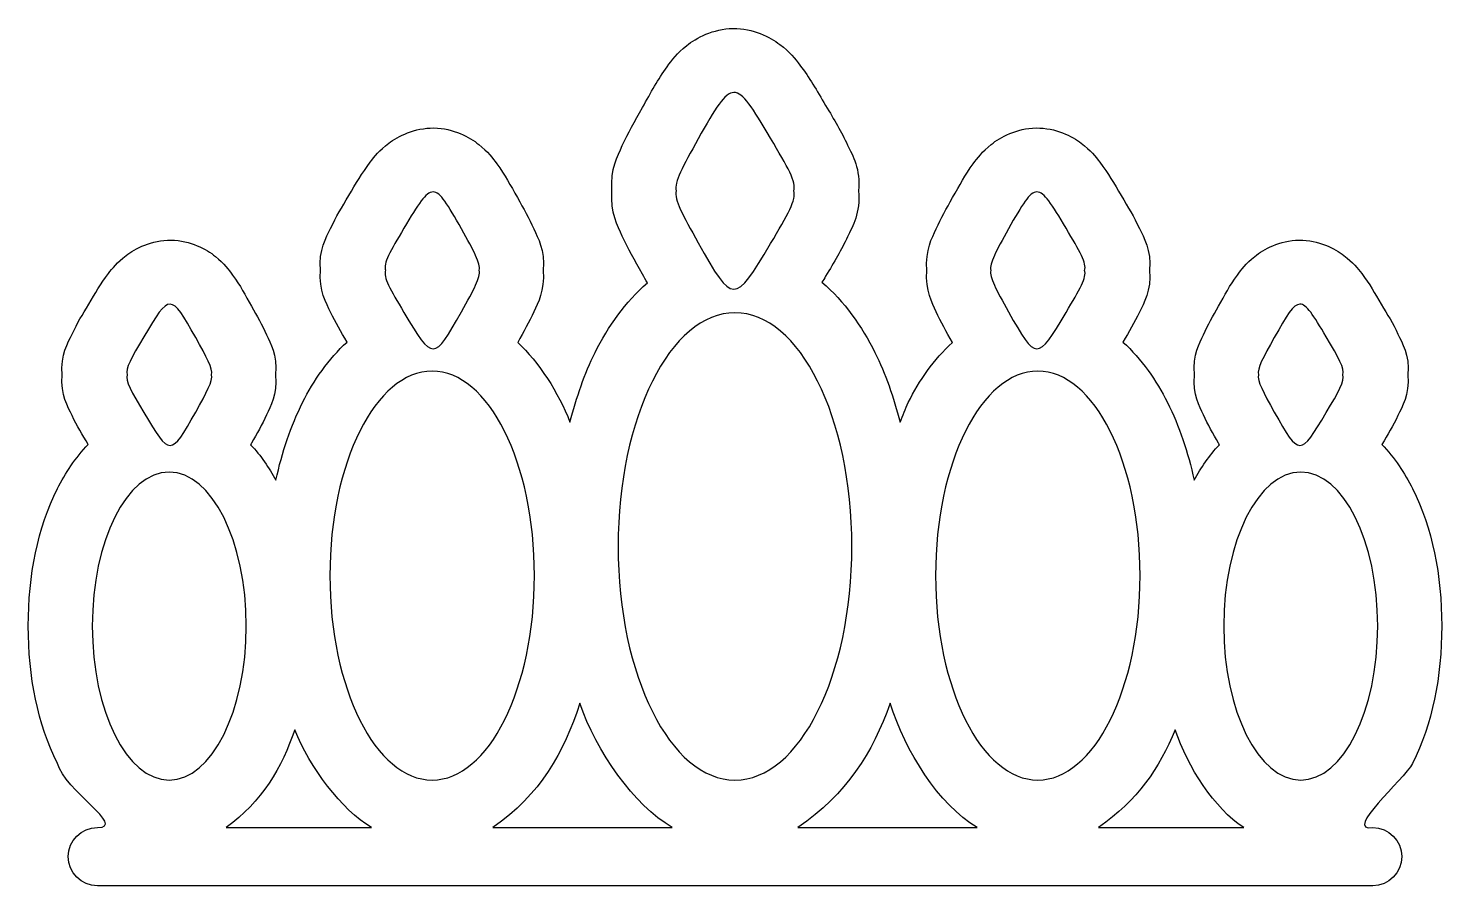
# Model space of a CAD drawing. Header units: centimetres. Extents: x -4.1 to 9, y -3.3 to 9.7.
# Drawn here: x 2.104 to 6.729, y 6.89 to 9.697 of the extents above; entities that cross this region are included whole.
import ezdxf

# ---------------------------------------------------------------- set-up
doc = ezdxf.new("R2010")
doc.units = ezdxf.units.CM
doc.header["$MEASUREMENT"] = 0
doc.layers.add('Layer 1', color=7, linetype='Continuous')

msp = doc.modelspace()

# ---------------------------------------------------------------- linework, layer by layer
at = {"layer": 'Layer 1', "color": 9}
for points, knots in [([(4.41029, 9.69639), (4.34483, 9.69558), (4.2902, 9.66583), (4.25874, 9.64054), (4.25874, 9.64054), (4.22729, 9.61526), (4.21008, 9.59241), (4.19478, 9.57125), (4.19478, 9.57125), (4.16419, 9.52894), (4.14266, 9.4888), (4.11391, 9.43754), (4.11391, 9.43754), (4.08819, 9.39169), (4.0668, 9.35431), (4.0481, 9.3131), (4.0481, 9.3131), (4.03237, 9.27844), (4.00907, 9.23742), (4.01427, 9.16479), (4.01427, 9.16479), (4.00921, 9.09228), (4.03237, 9.05106), (4.0481, 9.01648), (4.0481, 9.01648), (4.06679, 8.97541), (4.08825, 8.93823), (4.11391, 8.89251), (4.11391, 8.89251), (4.11984, 8.88194), (4.12465, 8.87354), (4.13013, 8.86378), (4.13013, 8.86378), (4.05836, 8.80178), (4.0015, 8.72071), (3.95912, 8.63599), (3.95912, 8.63599), (3.9244, 8.5666), (3.89825, 8.48883), (3.87686, 8.40774), (3.87686, 8.40774), (3.83954, 8.50568), (3.77392, 8.60476), (3.70585, 8.66866), (3.70585, 8.66866), (3.7259, 8.70438), (3.74286, 8.73455), (3.75868, 8.76946), (3.75868, 8.76946), (3.77214, 8.79917), (3.79402, 8.83583), (3.7895, 8.90433), (3.7895, 8.90433), (3.79425, 8.97324), (3.77218, 9.01034), (3.75868, 9.04012), (3.75868, 9.04012), (3.74254, 9.07573), (3.72526, 9.10611), (3.70469, 9.14278), (3.70469, 9.14278), (3.68167, 9.18381), (3.6644, 9.21659), (3.63749, 9.25378), (3.63749, 9.25378), (3.62403, 9.27237), (3.60822, 9.29285), (3.5784, 9.31681), (3.5784, 9.31681), (3.54858, 9.34077), (3.49573, 9.37002), (3.43172, 9.3708), (3.43172, 9.3708), (3.36819, 9.37158), (3.31438, 9.34399), (3.28388, 9.32075), (3.28388, 9.32075), (3.25338, 9.2975), (3.23729, 9.27689), (3.2234, 9.25865), (3.2234, 9.25865), (3.19561, 9.22215), (3.17695, 9.18991), (3.15295, 9.14951), (3.15295, 9.14951), (3.13016, 9.11113), (3.11151, 9.08044), (3.09363, 9.04199), (3.09363, 9.04199), (3.07999, 9.01266), (3.05436, 8.97174), (3.06026, 8.90481), (3.06026, 8.90481), (3.05452, 8.83801), (3.07998, 8.79685), (3.09363, 8.76763), (3.09363, 8.76763), (3.10988, 8.73283), (3.12762, 8.70367), (3.14762, 8.67007), (3.14762, 8.67007), (3.08668, 8.61427), (3.03811, 8.54444), (3.0021, 8.47241), (3.0021, 8.47241), (2.96351, 8.39523), (2.93479, 8.30961), (2.91474, 8.21774), (2.91474, 8.21774), (2.89206, 8.25834), (2.86572, 8.29875), (2.83201, 8.33407), (2.83201, 8.33407), (2.83291, 8.33568), (2.83387, 8.33707), (2.83479, 8.3387), (2.83479, 8.3387), (2.85327, 8.37164), (2.869, 8.39878), (2.88415, 8.43209), (2.88415, 8.43209), (2.89678, 8.45984), (2.91818, 8.49574), (2.91381, 8.56302), (2.91381, 8.56302), (2.91832, 8.63042), (2.89677, 8.66586), (2.88415, 8.69371), (2.88415, 8.69371), (2.869, 8.72716), (2.85336, 8.75447), (2.83479, 8.78756), (2.83479, 8.78756), (2.81409, 8.82446), (2.79851, 8.85415), (2.77315, 8.88929), (2.77315, 8.88929), (2.76047, 8.90686), (2.74584, 8.92693), (2.71661, 8.95047), (2.71661, 8.95047), (2.68738, 8.974), (2.63461, 9.00276), (2.57132, 9.00354), (2.57132, 9.00354), (2.50773, 9.00432), (2.45439, 8.97635), (2.42464, 8.95349), (2.42464, 8.95349), (2.39488, 8.93063), (2.37954, 8.91141), (2.36648, 8.89417), (2.36648, 8.89417), (2.34035, 8.85968), (2.32362, 8.83014), (2.30206, 8.79383), (2.30206, 8.79383), (2.28168, 8.75952), (2.26475, 8.73199), (2.24784, 8.69604), (2.24784, 8.69604), (2.23496, 8.66866), (2.20926, 8.62865), (2.21493, 8.56257), (2.21493, 8.56257), (2.20948, 8.49683), (2.23499, 8.45711), (2.24784, 8.42979), (2.24784, 8.42979), (2.26427, 8.39485), (2.28103, 8.36781), (2.30067, 8.33478), (2.30067, 8.33478), (2.25883, 8.29123), (2.22515, 8.24063), (2.2001, 8.19041), (2.2001, 8.19041), (2.13556, 8.06106), (2.1044, 7.90803), (2.1044, 7.74063), (2.1044, 7.74063), (2.1044, 7.57323), (2.13556, 7.4202), (2.2001, 7.29085), (2.2001, 7.29085), (2.22156, 7.20343), (2.42985, 7.08091), (2.33056, 7.08091), (2.33056, 7.08091), (2.27777, 7.08091), (2.23532, 7.03846), (2.23532, 6.98567), (2.23532, 6.98567), (2.23532, 6.93288), (2.27777, 6.89043), (2.33056, 6.89043), (2.33056, 6.89043), (2.33056, 6.89043), (6.50326, 6.89043), (6.50326, 6.89043), (6.50326, 6.89043), (6.55605, 6.89043), (6.5985, 6.93288), (6.5985, 6.98567), (6.5985, 6.98567), (6.5985, 7.03846), (6.55605, 7.08091), (6.50326, 7.08091), (6.50326, 7.08091), (6.40471, 7.06677), (6.6066, 7.23797), (6.63349, 7.29085), (6.63349, 7.29085), (6.69803, 7.4202), (6.72919, 7.57323), (6.72919, 7.74063), (6.72919, 7.74063), (6.72919, 7.90803), (6.69803, 8.06106), (6.63349, 8.19041), (6.63349, 8.19041), (6.60844, 8.24062), (6.57499, 8.29123), (6.53315, 8.33478), (6.53315, 8.33478), (6.5528, 8.36781), (6.56956, 8.39485), (6.58599, 8.42979), (6.58599, 8.42979), (6.59884, 8.45711), (6.62412, 8.49683), (6.61866, 8.56257), (6.61866, 8.56257), (6.62434, 8.62865), (6.59887, 8.66867), (6.58599, 8.69604), (6.58599, 8.69604), (6.56908, 8.73198), (6.55191, 8.75952), (6.53153, 8.79383), (6.53153, 8.79383), (6.50997, 8.83014), (6.49347, 8.85968), (6.46734, 8.89417), (6.46734, 8.89417), (6.45427, 8.91141), (6.43893, 8.93063), (6.40918, 8.95349), (6.40918, 8.95349), (6.37942, 8.97635), (6.32609, 9.00432), (6.2625, 9.00354), (6.2625, 9.00354), (6.19921, 9.00276), (6.14644, 8.97401), (6.11721, 8.95047), (6.11721, 8.95047), (6.08798, 8.92694), (6.07312, 8.90687), (6.06044, 8.88929), (6.06044, 8.88929), (6.03508, 8.85415), (6.01973, 8.82446), (5.99903, 8.78756), (5.99903, 8.78756), (5.98046, 8.75447), (5.96459, 8.72716), (5.94944, 8.69371), (5.94944, 8.69371), (5.93682, 8.66585), (5.91527, 8.63042), (5.91978, 8.56302), (5.91978, 8.56302), (5.91541, 8.49574), (5.93681, 8.45985), (5.94944, 8.43209), (5.94944, 8.43209), (5.96459, 8.39879), (5.98055, 8.37164), (5.99903, 8.3387), (5.99903, 8.3387), (5.99995, 8.33706), (6.00068, 8.33568), (6.00158, 8.33407), (6.00158, 8.33407), (5.96787, 8.29875), (5.94176, 8.25834), (5.91908, 8.21774), (5.91908, 8.21774), (5.89903, 8.30961), (5.87031, 8.39523), (5.83172, 8.47241), (5.83172, 8.47241), (5.7957, 8.54444), (5.7469, 8.61428), (5.68596, 8.67007), (5.68596, 8.67007), (5.70596, 8.70366), (5.72371, 8.73283), (5.73995, 8.76763), (5.73995, 8.76763), (5.75359, 8.79685), (5.77929, 8.83802), (5.77355, 8.90481), (5.77355, 8.90481), (5.77945, 8.97174), (5.75359, 9.01266), (5.73995, 9.04199), (5.73995, 9.04199), (5.72206, 9.08044), (5.70342, 9.11113), (5.68063, 9.14951), (5.68063, 9.14951), (5.65664, 9.18991), (5.63821, 9.22216), (5.61042, 9.25865), (5.61042, 9.25865), (5.59652, 9.2769), (5.58044, 9.29751), (5.54994, 9.32075), (5.54994, 9.32075), (5.51944, 9.344), (5.46562, 9.37158), (5.4021, 9.3708), (5.4021, 9.3708), (5.33808, 9.37002), (5.28501, 9.34077), (5.25519, 9.31681), (5.25519, 9.31681), (5.22537, 9.29285), (5.20979, 9.27237), (5.19633, 9.25378), (5.19633, 9.25378), (5.16942, 9.21659), (5.15192, 9.18381), (5.1289, 9.14278), (5.1289, 9.14278), (5.10833, 9.10612), (5.09105, 9.07574), (5.07491, 9.04012), (5.07491, 9.04012), (5.06141, 9.01034), (5.03957, 8.97324), (5.04432, 8.90433), (5.04432, 8.90433), (5.0398, 8.83583), (5.06145, 8.79918), (5.07491, 8.76946), (5.07491, 8.76946), (5.09073, 8.73455), (5.10792, 8.70438), (5.12798, 8.66866), (5.12798, 8.66866), (5.06779, 8.61309), (5.01955, 8.5438), (4.98385, 8.47239), (4.98385, 8.47239), (4.97363, 8.45194), (4.96567, 8.42932), (4.95674, 8.40774), (4.95674, 8.40774), (4.93535, 8.48883), (4.90943, 8.5666), (4.87471, 8.63599), (4.87471, 8.63599), (4.83188, 8.72159), (4.77421, 8.8034), (4.70138, 8.86563), (4.70138, 8.86563), (4.70543, 8.87247), (4.70913, 8.87809), (4.71343, 8.88533), (4.71343, 8.88533), (4.74175, 8.93302), (4.76468, 8.97081), (4.78527, 9.01463), (4.78527, 9.01463), (4.80115, 9.04843), (4.82797, 9.09383), (4.82142, 9.16479), (4.82142, 9.16479), (4.82813, 9.23588), (4.80115, 9.28105), (4.78527, 9.31495), (4.78527, 9.31495), (4.76468, 9.35891), (4.74182, 9.39692), (4.71343, 9.44472), (4.71343, 9.44472), (4.68347, 9.49516), (4.6606, 9.53506), (4.62908, 9.57657), (4.62908, 9.57657), (4.61332, 9.59733), (4.59584, 9.61967), (4.56373, 9.64423), (4.56373, 9.64423), (4.53163, 9.66879), (4.47563, 9.69717), (4.41033, 9.69637), (4.41033, 9.69637), (4.41033, 9.69637), (4.41029, 9.69639), (4.41029, 9.69639)], [0, 0, 0, 0, 0.0098039, 0.0098039, 0.0098039, 0.0098039, 0.0196078, 0.0196078, 0.0196078, 0.0196078, 0.0294118, 0.0294118, 0.0294118, 0.0294118, 0.0392157, 0.0392157, 0.0392157, 0.0392157, 0.0490196, 0.0490196, 0.0490196, 0.0490196, 0.0588235, 0.0588235, 0.0588235, 0.0588235, 0.0686275, 0.0686275, 0.0686275, 0.0686275, 0.0784314, 0.0784314, 0.0784314, 0.0784314, 0.0882353, 0.0882353, 0.0882353, 0.0882353, 0.0980392, 0.0980392, 0.0980392, 0.0980392, 0.1078431, 0.1078431, 0.1078431, 0.1078431, 0.1176471, 0.1176471, 0.1176471, 0.1176471, 0.127451, 0.127451, 0.127451, 0.127451, 0.1372549, 0.1372549, 0.1372549, 0.1372549, 0.1470588, 0.1470588, 0.1470588, 0.1470588, 0.1568627, 0.1568627, 0.1568627, 0.1568627, 0.1666667, 0.1666667, 0.1666667, 0.1666667, 0.1764706, 0.1764706, 0.1764706, 0.1764706, 0.1862745, 0.1862745, 0.1862745, 0.1862745, 0.1960784, 0.1960784, 0.1960784, 0.1960784, 0.2058824, 0.2058824, 0.2058824, 0.2058824, 0.2156863, 0.2156863, 0.2156863, 0.2156863, 0.2254902, 0.2254902, 0.2254902, 0.2254902, 0.2352941, 0.2352941, 0.2352941, 0.2352941, 0.245098, 0.245098, 0.245098, 0.245098, 0.254902, 0.254902, 0.254902, 0.254902, 0.2647059, 0.2647059, 0.2647059, 0.2647059, 0.2745098, 0.2745098, 0.2745098, 0.2745098, 0.2843137, 0.2843137, 0.2843137, 0.2843137, 0.2941176, 0.2941176, 0.2941176, 0.2941176, 0.3039216, 0.3039216, 0.3039216, 0.3039216, 0.3137255, 0.3137255, 0.3137255, 0.3137255, 0.3235294, 0.3235294, 0.3235294, 0.3235294, 0.3333333, 0.3333333, 0.3333333, 0.3333333, 0.3431373, 0.3431373, 0.3431373, 0.3431373, 0.3529412, 0.3529412, 0.3529412, 0.3529412, 0.3627451, 0.3627451, 0.3627451, 0.3627451, 0.372549, 0.372549, 0.372549, 0.372549, 0.3823529, 0.3823529, 0.3823529, 0.3823529, 0.3921569, 0.3921569, 0.3921569, 0.3921569, 0.4019608, 0.4019608, 0.4019608, 0.4019608, 0.4117647, 0.4117647, 0.4117647, 0.4117647, 0.4215686, 0.4215686, 0.4215686, 0.4215686, 0.4313725, 0.4313725, 0.4313725, 0.4313725, 0.4411765, 0.4411765, 0.4411765, 0.4411765, 0.4509804, 0.4509804, 0.4509804, 0.4509804, 0.4607843, 0.4607843, 0.4607843, 0.4607843, 0.4705882, 0.4705882, 0.4705882, 0.4705882, 0.4803922, 0.4803922, 0.4803922, 0.4803922, 0.4901961, 0.4901961, 0.4901961, 0.4901961, 0.5, 0.5, 0.5, 0.5, 0.5098039, 0.5098039, 0.5098039, 0.5098039, 0.5196078, 0.5196078, 0.5196078, 0.5196078, 0.5294118, 0.5294118, 0.5294118, 0.5294118, 0.5392157, 0.5392157, 0.5392157, 0.5392157, 0.5490196, 0.5490196, 0.5490196, 0.5490196, 0.5588235, 0.5588235, 0.5588235, 0.5588235, 0.5686275, 0.5686275, 0.5686275, 0.5686275, 0.5784314, 0.5784314, 0.5784314, 0.5784314, 0.5882353, 0.5882353, 0.5882353, 0.5882353, 0.5980392, 0.5980392, 0.5980392, 0.5980392, 0.6078431, 0.6078431, 0.6078431, 0.6078431, 0.6176471, 0.6176471, 0.6176471, 0.6176471, 0.627451, 0.627451, 0.627451, 0.627451, 0.6372549, 0.6372549, 0.6372549, 0.6372549, 0.6470588, 0.6470588, 0.6470588, 0.6470588, 0.6568627, 0.6568627, 0.6568627, 0.6568627, 0.6666667, 0.6666667, 0.6666667, 0.6666667, 0.6764706, 0.6764706, 0.6764706, 0.6764706, 0.6862745, 0.6862745, 0.6862745, 0.6862745, 0.6960784, 0.6960784, 0.6960784, 0.6960784, 0.7058824, 0.7058824, 0.7058824, 0.7058824, 0.7156863, 0.7156863, 0.7156863, 0.7156863, 0.7254902, 0.7254902, 0.7254902, 0.7254902, 0.7352941, 0.7352941, 0.7352941, 0.7352941, 0.745098, 0.745098, 0.745098, 0.745098, 0.754902, 0.754902, 0.754902, 0.754902, 0.7647059, 0.7647059, 0.7647059, 0.7647059, 0.7745098, 0.7745098, 0.7745098, 0.7745098, 0.7843137, 0.7843137, 0.7843137, 0.7843137, 0.7941176, 0.7941176, 0.7941176, 0.7941176, 0.8039216, 0.8039216, 0.8039216, 0.8039216, 0.8137255, 0.8137255, 0.8137255, 0.8137255, 0.8235294, 0.8235294, 0.8235294, 0.8235294, 0.8333333, 0.8333333, 0.8333333, 0.8333333, 0.8431373, 0.8431373, 0.8431373, 0.8431373, 0.8529412, 0.8529412, 0.8529412, 0.8529412, 0.8627451, 0.8627451, 0.8627451, 0.8627451, 0.872549, 0.872549, 0.872549, 0.872549, 0.8823529, 0.8823529, 0.8823529, 0.8823529, 0.8921569, 0.8921569, 0.8921569, 0.8921569, 0.9019608, 0.9019608, 0.9019608, 0.9019608, 0.9117647, 0.9117647, 0.9117647, 0.9117647, 0.9215686, 0.9215686, 0.9215686, 0.9215686, 0.9313725, 0.9313725, 0.9313725, 0.9313725, 0.9411765, 0.9411765, 0.9411765, 0.9411765, 0.9509804, 0.9509804, 0.9509804, 0.9509804, 0.9607843, 0.9607843, 0.9607843, 0.9607843, 0.9705882, 0.9705882, 0.9705882, 0.9705882, 0.9803922, 0.9803922, 0.9803922, 0.9803922, 1, 1, 1, 1]), ([(4.41307, 9.48691), (4.44327, 9.48728), (4.47384, 9.43725), (4.5331, 9.33745), (4.5331, 9.33745), (4.58931, 9.24279), (4.61864, 9.19226), (4.60887, 9.16481), (4.60887, 9.16481), (4.61856, 9.13735), (4.58926, 9.08675), (4.5331, 8.99217), (4.5331, 8.99217), (4.41456, 8.79256), (4.40987, 8.79249), (4.29628, 8.99495), (4.29628, 8.99495), (4.24542, 9.08559), (4.2179, 9.13651), (4.22375, 9.16481), (4.22375, 9.16481), (4.21784, 9.19309), (4.24538, 9.24418), (4.29628, 9.3349), (4.29628, 9.3349), (4.35308, 9.43613), (4.38287, 9.48654), (4.41307, 9.48691)], [0, 0, 0, 0, 0.125, 0.125, 0.125, 0.125, 0.25, 0.25, 0.25, 0.25, 0.375, 0.375, 0.375, 0.375, 0.5, 0.5, 0.5, 0.5, 0.625, 0.625, 0.625, 0.625, 0.75, 0.75, 0.75, 0.75, 1, 1, 1, 1]), ([(3.42893, 9.16133), (3.453, 9.16104), (3.47681, 9.12082), (3.52208, 9.04014), (3.52208, 9.04014), (3.56265, 8.96783), (3.58473, 8.92735), (3.58001, 8.90481), (3.58001, 8.90481), (3.58467, 8.88226), (3.56261, 8.84173), (3.52208, 8.76948), (3.52208, 8.76948), (3.43154, 8.60811), (3.42771, 8.60806), (3.33322, 8.76716), (3.33322, 8.76716), (3.28845, 8.84255), (3.26548, 8.88291), (3.2732, 8.90481), (3.2732, 8.90481), (3.26542, 8.92669), (3.28841, 8.967), (3.33322, 9.04246), (3.33322, 9.04246), (3.38046, 9.12201), (3.40485, 9.16163), (3.42892, 9.16134), (3.42892, 9.16134), (3.42892, 9.16134), (3.42893, 9.16133), (3.42893, 9.16133)], [0, 0, 0, 0, 0.1111111, 0.1111111, 0.1111111, 0.1111111, 0.2222222, 0.2222222, 0.2222222, 0.2222222, 0.3333333, 0.3333333, 0.3333333, 0.3333333, 0.4444444, 0.4444444, 0.4444444, 0.4444444, 0.5555556, 0.5555556, 0.5555556, 0.5555556, 0.6666667, 0.6666667, 0.6666667, 0.6666667, 0.7777778, 0.7777778, 0.7777778, 0.7777778, 1, 1, 1, 1]), ([(5.40463, 9.16133), (5.4287, 9.16162), (5.45309, 9.122), (5.50033, 9.04245), (5.50033, 9.04245), (5.54514, 8.967), (5.56836, 8.92668), (5.56058, 8.9048), (5.56058, 8.9048), (5.56831, 8.88291), (5.5451, 8.84254), (5.50033, 8.76715), (5.50033, 8.76715), (5.40585, 8.60805), (5.40202, 8.60809), (5.31147, 8.76947), (5.31147, 8.76947), (5.27093, 8.84172), (5.24911, 8.88225), (5.25377, 8.9048), (5.25377, 8.9048), (5.24906, 8.92734), (5.2709, 8.96782), (5.31147, 9.04013), (5.31147, 9.04013), (5.35674, 9.12082), (5.38055, 9.16103), (5.40462, 9.16132), (5.40462, 9.16132), (5.40462, 9.16132), (5.40463, 9.16133), (5.40463, 9.16133)], [0, 0, 0, 0, 0.1111111, 0.1111111, 0.1111111, 0.1111111, 0.2222222, 0.2222222, 0.2222222, 0.2222222, 0.3333333, 0.3333333, 0.3333333, 0.3333333, 0.4444444, 0.4444444, 0.4444444, 0.4444444, 0.5555556, 0.5555556, 0.5555556, 0.5555556, 0.6666667, 0.6666667, 0.6666667, 0.6666667, 0.7777778, 0.7777778, 0.7777778, 0.7777778, 1, 1, 1, 1]), ([(2.56852, 8.79404), (2.59019, 8.79377), (2.61141, 8.75731), (2.65217, 8.68466), (2.65217, 8.68466), (2.6887, 8.61956), (2.70855, 8.5833), (2.70431, 8.563), (2.70431, 8.563), (2.70851, 8.54269), (2.68867, 8.50593), (2.65217, 8.44088), (2.65217, 8.44088), (2.57065, 8.29558), (2.56738, 8.29578), (2.48231, 8.43903), (2.48231, 8.43903), (2.442, 8.50691), (2.4209, 8.54329), (2.42785, 8.563), (2.42785, 8.563), (2.42084, 8.5827), (2.44196, 8.61904), (2.48231, 8.68697), (2.48231, 8.68697), (2.52484, 8.75859), (2.54684, 8.79429), (2.56851, 8.79403), (2.56851, 8.79403), (2.56851, 8.79403), (2.56852, 8.79404), (2.56852, 8.79404)], [0, 0, 0, 0, 0.1111111, 0.1111111, 0.1111111, 0.1111111, 0.2222222, 0.2222222, 0.2222222, 0.2222222, 0.3333333, 0.3333333, 0.3333333, 0.3333333, 0.4444444, 0.4444444, 0.4444444, 0.4444444, 0.5555556, 0.5555556, 0.5555556, 0.5555556, 0.6666667, 0.6666667, 0.6666667, 0.6666667, 0.7777778, 0.7777778, 0.7777778, 0.7777778, 1, 1, 1, 1]), ([(6.26503, 8.79404), (6.2867, 8.79431), (6.30893, 8.75861), (6.35146, 8.68698), (6.35146, 8.68698), (6.3918, 8.61905), (6.41269, 8.5827), (6.40568, 8.56301), (6.40568, 8.56301), (6.41264, 8.5433), (6.39176, 8.50691), (6.35146, 8.43904), (6.35146, 8.43904), (6.26639, 8.29579), (6.2629, 8.2956), (6.18137, 8.44089), (6.18137, 8.44089), (6.14487, 8.50594), (6.12503, 8.5427), (6.12923, 8.56301), (6.12923, 8.56301), (6.12499, 8.58331), (6.14484, 8.61956), (6.18137, 8.68467), (6.18137, 8.68467), (6.22213, 8.75732), (6.24335, 8.79378), (6.26502, 8.79404), (6.26502, 8.79404), (6.26502, 8.79404), (6.26503, 8.79404), (6.26503, 8.79404)], [0, 0, 0, 0, 0.1111111, 0.1111111, 0.1111111, 0.1111111, 0.2222222, 0.2222222, 0.2222222, 0.2222222, 0.3333333, 0.3333333, 0.3333333, 0.3333333, 0.4444444, 0.4444444, 0.4444444, 0.4444444, 0.5555556, 0.5555556, 0.5555556, 0.5555556, 0.6666667, 0.6666667, 0.6666667, 0.6666667, 0.7777778, 0.7777778, 0.7777778, 0.7777778, 1, 1, 1, 1]), ([(4.41678, 8.766), (4.62797, 8.766), (4.79936, 8.42344), (4.79936, 8.00107), (4.79936, 8.00107), (4.79936, 7.5787), (4.62797, 7.23637), (4.41678, 7.23637), (4.41678, 7.23637), (4.20559, 7.23637), (4.03443, 7.5787), (4.03443, 8.00107), (4.03443, 8.00107), (4.03443, 8.42344), (4.20559, 8.766), (4.41678, 8.766)], [0, 0, 0, 0, 0.2, 0.2, 0.2, 0.2, 0.4, 0.4, 0.4, 0.4, 0.6, 0.6, 0.6, 0.6, 1, 1, 1, 1]), ([(3.42591, 8.57483), (3.6107, 8.57483), (3.76052, 8.27518), (3.76052, 7.9056), (3.76052, 7.9056), (3.76052, 7.53602), (3.61069, 7.23637), (3.42591, 7.23637), (3.42591, 7.23637), (3.24112, 7.23637), (3.0913, 7.53602), (3.0913, 7.9056), (3.0913, 7.9056), (3.0913, 8.27518), (3.24113, 8.57483), (3.42591, 8.57483)], [0, 0, 0, 0, 0.2, 0.2, 0.2, 0.2, 0.4, 0.4, 0.4, 0.4, 0.6, 0.6, 0.6, 0.6, 1, 1, 1, 1]), ([(5.40764, 8.57483), (5.59243, 8.57483), (5.74225, 8.27518), (5.74225, 7.9056), (5.74225, 7.9056), (5.74225, 7.53602), (5.59242, 7.23637), (5.40764, 7.23637), (5.40764, 7.23637), (5.22285, 7.23637), (5.07303, 7.53602), (5.07303, 7.9056), (5.07303, 7.9056), (5.07303, 8.27518), (5.22286, 8.57483), (5.40764, 8.57483)], [0, 0, 0, 0, 0.2, 0.2, 0.2, 0.2, 0.4, 0.4, 0.4, 0.4, 0.6, 0.6, 0.6, 0.6, 1, 1, 1, 1]), ([(2.56551, 8.24439), (2.7047, 8.24439), (2.81763, 8.019), (2.81763, 7.74062), (2.81763, 7.74062), (2.81763, 7.46224), (2.7047, 7.23638), (2.56551, 7.23638), (2.56551, 7.23638), (2.42632, 7.23638), (2.31386, 7.46224), (2.31386, 7.74062), (2.31386, 7.74062), (2.31386, 8.019), (2.42632, 8.24439), (2.56551, 8.24439)], [0, 0, 0, 0, 0.2, 0.2, 0.2, 0.2, 0.4, 0.4, 0.4, 0.4, 0.6, 0.6, 0.6, 0.6, 1, 1, 1, 1]), ([(6.26804, 8.24439), (6.40723, 8.24439), (6.5197, 8.019), (6.5197, 7.74062), (6.5197, 7.74062), (6.5197, 7.46224), (6.40723, 7.23638), (6.26804, 7.23638), (6.26804, 7.23638), (6.12885, 7.23638), (6.01592, 7.46224), (6.01592, 7.74062), (6.01592, 7.74062), (6.01592, 8.019), (6.12885, 8.24439), (6.26804, 8.24439)], [0, 0, 0, 0, 0.2, 0.2, 0.2, 0.2, 0.4, 0.4, 0.4, 0.4, 0.6, 0.6, 0.6, 0.6, 1, 1, 1, 1]), ([(3.90883, 7.4878), (3.96403, 7.33048), (4.08514, 7.1543), (4.21147, 7.08089), (4.21147, 7.08089), (4.21147, 7.08089), (3.62451, 7.08089), (3.62451, 7.08089), (3.62451, 7.08089), (3.77963, 7.18928), (3.8572, 7.32624), (3.90884, 7.4878), (3.90884, 7.4878), (3.90884, 7.4878), (3.90883, 7.4878), (3.90883, 7.4878)], [0, 0, 0, 0, 0.2, 0.2, 0.2, 0.2, 0.4, 0.4, 0.4, 0.4, 0.6, 0.6, 0.6, 0.6, 1, 1, 1, 1]), ([(4.92472, 7.4878), (4.9736, 7.33026), (5.08307, 7.15682), (5.20905, 7.08089), (5.20905, 7.08089), (5.20905, 7.08089), (4.62232, 7.08089), (4.62232, 7.08089), (4.62232, 7.08089), (4.78279, 7.19117), (4.86581, 7.32484), (4.92472, 7.4878)], [0, 0, 0, 0, 0.25, 0.25, 0.25, 0.25, 0.5, 0.5, 0.5, 0.5, 1, 1, 1, 1]), ([(2.97613, 7.40113), (3.02519, 7.27719), (3.12977, 7.13968), (3.22732, 7.08088), (3.22732, 7.08088), (3.22732, 7.08088), (2.75205, 7.08088), (2.75205, 7.08088), (2.75205, 7.08088), (2.86776, 7.16499), (2.93536, 7.27858), (2.97613, 7.40113)], [0, 0, 0, 0, 0.25, 0.25, 0.25, 0.25, 0.5, 0.5, 0.5, 0.5, 1, 1, 1, 1]), ([(5.85742, 7.40113), (5.89784, 7.27778), (5.98543, 7.14337), (6.0815, 7.08088), (6.0815, 7.08088), (6.0815, 7.08088), (5.60623, 7.08088), (5.60623, 7.08088), (5.60623, 7.08088), (5.73526, 7.17213), (5.80428, 7.27262), (5.85742, 7.40113)], [0, 0, 0, 0, 0.25, 0.25, 0.25, 0.25, 0.5, 0.5, 0.5, 0.5, 1, 1, 1, 1])]:
    msp.add_open_spline(points, degree=3, knots=knots, dxfattribs=at)

doc.saveas('drawing.dxf')
